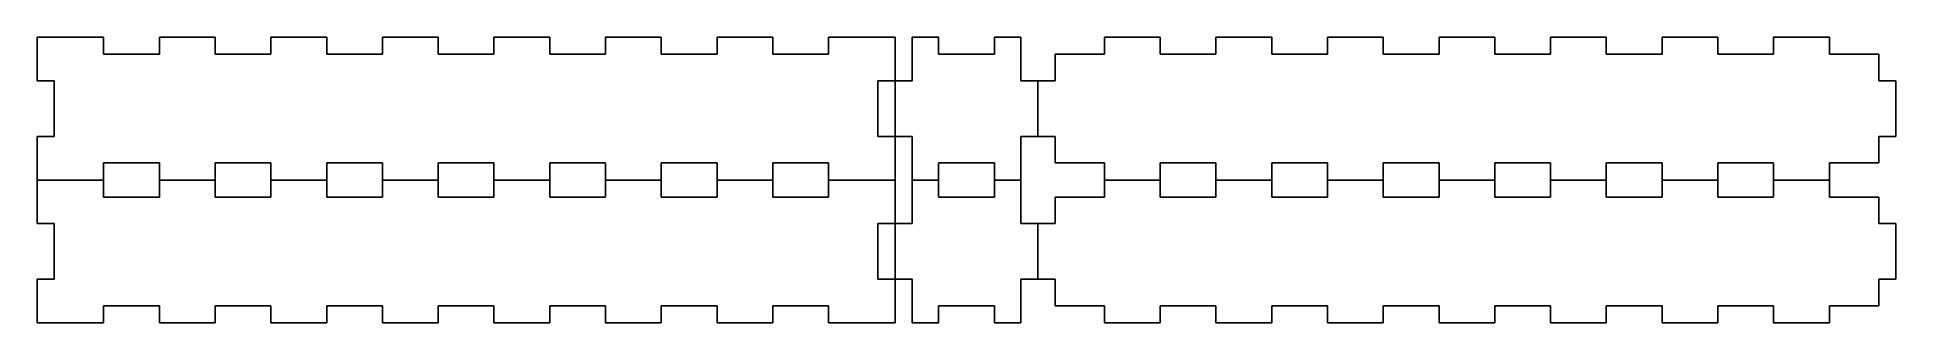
# Model space of a CAD drawing. Header units: millimetres. Extents: x 0 to 325, y 0 to 50.
import ezdxf

# ---------------------------------------------------------------- set-up
doc = ezdxf.new("R2010")
doc.units = ezdxf.units.MM

msp = doc.modelspace()

# ---------------------------------------------------------------- linework, layer by layer
at = {"layer": 'back_outsideCutPath'}
for p, q in [((0, 50), (0, 42.375)), ((11.625, 50), (0, 50)), ((11.625, 47), (11.625, 50)), ((31.125, 50), (21.375, 50)), ((21.375, 50), (21.375, 47)), ((31.125, 47), (31.125, 50)), ((50.625, 50), (40.875, 50)), ((40.875, 50), (40.875, 47)), ((50.625, 47), (50.625, 50)), ((70.125, 50), (60.375, 50)), ((60.375, 50), (60.375, 47)), ((70.125, 47), (70.125, 50)), ((89.625, 50), (79.875, 50)), ((79.875, 50), (79.875, 47)), ((89.625, 47), (89.625, 50)), ((109.125, 50), (99.375, 50)), ((99.375, 50), (99.375, 47)), ((109.125, 47), (109.125, 50)), ((128.625, 50), (118.875, 50)), ((118.875, 50), (118.875, 47)), ((128.625, 47), (128.625, 50)), ((150, 50), (138.375, 50)), ((138.375, 50), (138.375, 47)), ((150, 42.375), (150, 50)), ((21.375, 47), (11.625, 47)), ((40.875, 47), (31.125, 47)), ((60.375, 47), (50.625, 47)), ((79.875, 47), (70.125, 47)), ((99.375, 47), (89.625, 47)), ((118.875, 47), (109.125, 47)), ((138.375, 47), (128.625, 47)), ((0, 42.375), (3, 42.375)), ((3, 42.375), (3, 32.625)), ((147, 32.625), (147, 42.375)), ((147, 42.375), (153, 42.375)), ((3, 32.625), (0, 32.625)), ((147, 32.625), (153, 32.625)), ((11.625, 28), (21.375, 28)), ((31.125, 28), (40.875, 28)), ((50.625, 28), (60.375, 28)), ((70.125, 28), (79.875, 28)), ((89.625, 28), (99.375, 28)), ((109.125, 28), (118.875, 28)), ((128.625, 28), (138.375, 28))]:
    msp.add_line(p, q, dxfattribs=at)
at = {"layer": 'bottom_outsideCutPath'}
for p, q in [((196.375, 50), (186.625, 50)), ((186.625, 50), (186.625, 47)), ((196.375, 47), (196.375, 50)), ((215.875, 50), (206.125, 50)), ((206.125, 50), (206.125, 47)), ((215.875, 47), (215.875, 50)), ((235.375, 50), (225.625, 50)), ((225.625, 50), (225.625, 47)), ((235.375, 47), (235.375, 50)), ((254.875, 50), (245.125, 50)), ((245.125, 50), (245.125, 47)), ((254.875, 47), (254.875, 50)), ((274.375, 50), (264.625, 50)), ((264.625, 50), (264.625, 47)), ((274.375, 47), (274.375, 50)), ((293.875, 50), (284.125, 50)), ((284.125, 50), (284.125, 47)), ((293.875, 47), (293.875, 50)), ((313.375, 50), (303.625, 50)), ((303.625, 50), (303.625, 47)), ((313.375, 47), (313.375, 50)), ((178, 47), (178, 42.375)), ((186.625, 47), (178, 47)), ((206.125, 47), (196.375, 47)), ((225.625, 47), (215.875, 47)), ((245.125, 47), (235.375, 47)), ((264.625, 47), (254.875, 47)), ((284.125, 47), (274.375, 47)), ((303.625, 47), (293.875, 47)), ((322, 47), (313.375, 47)), ((322, 42.375), (322, 47)), ((325, 42.375), (322, 42.375)), ((325, 32.625), (325, 42.375)), ((178, 32.625), (178, 28)), ((322, 28), (322, 32.625)), ((322, 32.625), (325, 32.625)), ((178, 28), (186.625, 28)), ((196.375, 28), (206.125, 28)), ((215.875, 28), (225.625, 28)), ((235.375, 28), (245.125, 28)), ((254.875, 28), (264.625, 28)), ((274.375, 28), (284.125, 28)), ((293.875, 28), (303.625, 28)), ((313.375, 28), (322, 28))]:
    msp.add_line(p, q, dxfattribs=at)
at = {"layer": 'front_outsideCutPath'}
for p, q in [((150, 17.375), (150, 42.375)), ((0, 17.375), (0, 32.625)), ((11.625, 22), (11.625, 28)), ((21.375, 22), (21.375, 28)), ((31.125, 22), (31.125, 28)), ((40.875, 22), (40.875, 28)), ((50.625, 22), (50.625, 28)), ((60.375, 22), (60.375, 28)), ((70.125, 22), (70.125, 28)), ((79.875, 22), (79.875, 28)), ((89.625, 22), (89.625, 28)), ((99.375, 22), (99.375, 28)), ((109.125, 22), (109.125, 28)), ((118.875, 22), (118.875, 28)), ((128.625, 22), (128.625, 28)), ((138.375, 22), (138.375, 28)), ((0, 25), (11.625, 25)), ((21.375, 25), (31.125, 25)), ((40.875, 25), (50.625, 25)), ((60.375, 25), (70.125, 25)), ((79.875, 25), (89.625, 25)), ((99.375, 25), (109.125, 25)), ((118.875, 25), (128.625, 25)), ((138.375, 25), (150, 25)), ((21.375, 22), (11.625, 22)), ((40.875, 22), (31.125, 22)), ((60.375, 22), (50.625, 22)), ((79.875, 22), (70.125, 22)), ((99.375, 22), (89.625, 22)), ((118.875, 22), (109.125, 22)), ((138.375, 22), (128.625, 22)), ((0, 17.375), (3, 17.375)), ((3, 17.375), (3, 7.625)), ((147, 7.625), (147, 17.375)), ((147, 17.375), (153, 17.375)), ((150, 0), (150, 17.375)), ((3, 7.625), (0, 7.625)), ((0, 7.625), (0, 0)), ((147, 7.625), (153, 7.625)), ((0, 0), (11.625, 0)), ((11.625, 0), (11.625, 3)), ((11.625, 3), (21.375, 3)), ((21.375, 3), (21.375, 0)), ((21.375, 0), (31.125, 0)), ((31.125, 0), (31.125, 3)), ((31.125, 3), (40.875, 3)), ((40.875, 3), (40.875, 0)), ((40.875, 0), (50.625, 0)), ((50.625, 0), (50.625, 3)), ((50.625, 3), (60.375, 3)), ((60.375, 3), (60.375, 0)), ((60.375, 0), (70.125, 0)), ((70.125, 0), (70.125, 3)), ((70.125, 3), (79.875, 3)), ((79.875, 3), (79.875, 0)), ((79.875, 0), (89.625, 0)), ((89.625, 0), (89.625, 3)), ((89.625, 3), (99.375, 3)), ((99.375, 3), (99.375, 0)), ((99.375, 0), (109.125, 0)), ((109.125, 0), (109.125, 3)), ((109.125, 3), (118.875, 3)), ((118.875, 3), (118.875, 0)), ((118.875, 0), (128.625, 0)), ((128.625, 0), (128.625, 3)), ((128.625, 3), (138.375, 3)), ((138.375, 3), (138.375, 0)), ((138.375, 0), (150, 0))]:
    msp.add_line(p, q, dxfattribs=at)
at = {"layer": 'left_outsideCutPath'}
for p, q in [((153, 17.375), (153, 32.625)), ((172, 17.375), (172, 32.625)), ((157.625, 22), (157.625, 28)), ((167.375, 22), (167.375, 28)), ((153, 25), (157.625, 25)), ((167.375, 25), (172, 25)), ((167.375, 22), (157.625, 22)), ((172, 17.375), (178, 17.375)), ((175, 7.625), (175, 17.375)), ((153, 7.625), (153, 0)), ((172, 0), (172, 7.625)), ((172, 7.625), (178, 7.625)), ((153, 0), (157.625, 0)), ((157.625, 0), (157.625, 3)), ((157.625, 3), (167.375, 3)), ((167.375, 3), (167.375, 0)), ((167.375, 0), (172, 0))]:
    msp.add_line(p, q, dxfattribs=at)
at = {"layer": 'right_outsideCutPath'}
for p, q in [((153, 50), (153, 42.375)), ((157.625, 50), (153, 50)), ((157.625, 47), (157.625, 50)), ((172, 50), (167.375, 50)), ((167.375, 50), (167.375, 47)), ((172, 42.375), (172, 50)), ((167.375, 47), (157.625, 47)), ((172, 42.375), (178, 42.375)), ((175, 32.625), (175, 42.375)), ((172, 32.625), (178, 32.625)), ((157.625, 28), (167.375, 28))]:
    msp.add_line(p, q, dxfattribs=at)
at = {"layer": 'top_outsideCutPath'}
for p, q in [((186.625, 22), (186.625, 28)), ((196.375, 22), (196.375, 28)), ((206.125, 22), (206.125, 28)), ((215.875, 22), (215.875, 28)), ((225.625, 22), (225.625, 28)), ((235.375, 22), (235.375, 28)), ((245.125, 22), (245.125, 28)), ((254.875, 22), (254.875, 28)), ((264.625, 22), (264.625, 28)), ((274.375, 22), (274.375, 28)), ((284.125, 22), (284.125, 28)), ((293.875, 22), (293.875, 28)), ((303.625, 22), (303.625, 28)), ((313.375, 22), (313.375, 28)), ((186.625, 25), (196.375, 25)), ((206.125, 25), (215.875, 25)), ((225.625, 25), (235.375, 25)), ((245.125, 25), (254.875, 25)), ((264.625, 25), (274.375, 25)), ((284.125, 25), (293.875, 25)), ((303.625, 25), (313.375, 25)), ((178, 22), (178, 17.375)), ((186.625, 22), (178, 22)), ((206.125, 22), (196.375, 22)), ((225.625, 22), (215.875, 22)), ((245.125, 22), (235.375, 22)), ((264.625, 22), (254.875, 22)), ((284.125, 22), (274.375, 22)), ((303.625, 22), (293.875, 22)), ((322, 22), (313.375, 22)), ((322, 17.375), (322, 22)), ((325, 17.375), (322, 17.375)), ((325, 7.625), (325, 17.375)), ((178, 7.625), (178, 3)), ((322, 3), (322, 7.625)), ((322, 7.625), (325, 7.625)), ((178, 3), (186.625, 3)), ((186.625, 3), (186.625, 0)), ((186.625, 0), (196.375, 0)), ((196.375, 0), (196.375, 3)), ((196.375, 3), (206.125, 3)), ((206.125, 3), (206.125, 0)), ((206.125, 0), (215.875, 0)), ((215.875, 0), (215.875, 3)), ((215.875, 3), (225.625, 3)), ((225.625, 3), (225.625, 0)), ((225.625, 0), (235.375, 0)), ((235.375, 0), (235.375, 3)), ((235.375, 3), (245.125, 3)), ((245.125, 3), (245.125, 0)), ((245.125, 0), (254.875, 0)), ((254.875, 0), (254.875, 3)), ((254.875, 3), (264.625, 3)), ((264.625, 3), (264.625, 0)), ((264.625, 0), (274.375, 0)), ((274.375, 0), (274.375, 3)), ((274.375, 3), (284.125, 3)), ((284.125, 3), (284.125, 0)), ((284.125, 0), (293.875, 0)), ((293.875, 0), (293.875, 3)), ((293.875, 3), (303.625, 3)), ((303.625, 3), (303.625, 0)), ((303.625, 0), (313.375, 0)), ((313.375, 0), (313.375, 3)), ((313.375, 3), (322, 3))]:
    msp.add_line(p, q, dxfattribs=at)

doc.saveas('drawing.dxf')
